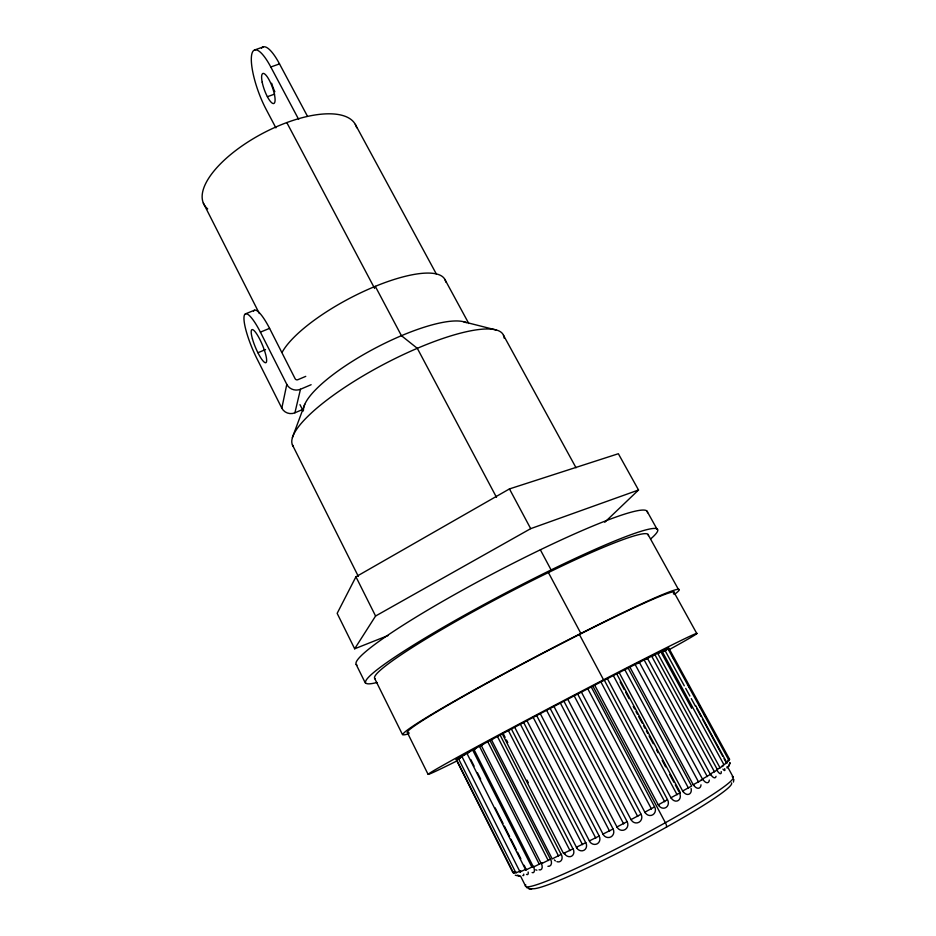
<?xml version="1.0" encoding="UTF-8"?>
<svg xmlns="http://www.w3.org/2000/svg" width="936" height="936" viewBox="0 0 936 936"><rect width="100%" height="100%" fill="white"/><g stroke="black" fill="none" stroke-linecap="round" stroke-linejoin="round"><path stroke-width="1.4" d="M733.882 779.501L733.426 782.075M727.073 768.035L726.874 767.11M526.301 869.053L520.042 871.966L520.942 871.229M533.146 866.479L525.775 870L526.523 869.368M281.818 408.143L286.802 384.368L260.395 332.128A34.925 7.137 67.2 0 0 244.074 316.438A34.925 7.137 67.2 0 0 256.581 357.926L281.818 408.143A9.816 9.196 12.5 0 0 294.91 412.799L302.784 409.43M722.276 765.683L726.933 762.863L695.74 705.732M730.197 762.992L728.992 765.543M294.91 412.799L300.479 389.247L311.126 384.719M682.683 790.978L691.645 786.053L628.115 667.988L619.176 672.61A114.859 1.825 -27.7 0 0 616.017 674.236L616.695 673.826L680.343 792.64L679.583 792.792M514.32 872.539L513.571 873.183L456.44 759.435L460.921 756.99M725.786 762.723L729.097 760.64L667.813 648.519L662.337 651.304A114.859 1.825 -27.7 0 0 661.588 651.631L665.145 649.666L659.014 652.802M292.406 437.498L304.75 404.329M728.594 759.541L729.565 759.283L727.857 760.465M716.555 770.152L717.538 769.872L710.237 774.037M520.556 870.995L516.286 872.68M604.75 522.276L638.527 490.008L618.357 453.726L509.453 488.92L355.937 576.798L337.159 613.361L354.674 648.788L388.358 635.427M572.926 848.905L563.928 853.211M728.84 766.537L729.764 762.676M354.674 648.788L375.582 616.017L530.689 528.653L638.527 490.008M602.971 834.105L613.057 828.968A5.979 5.698 59.7 0 1 611.208 836.749A5.979 5.698 59.7 0 1 603.404 834.9A5.967 5.604 57.6 0 1 603.1 834.292M680.343 792.652L670.983 797.718M602.866 833.847L540.283 713.642L550.181 708.435A114.859 1.825 -27.7 0 1 553.972 706.446L563.917 701.216A114.859 1.825 -27.7 0 1 567.742 699.227L577.664 694.021L640.926 813.981M589.364 840.914L599.157 836.035A5.967 5.546 58.2 0 1 597.437 843.687A5.967 5.546 58.2 0 1 589.774 841.721A5.955 5.382 57.7 0 1 589.505 841.101M515.97 873.019L458.254 758.218L464.069 755.095A114.859 1.825 -27.7 0 1 465.04 754.51L461.764 756.136L468.187 752.684A114.859 1.825 -27.7 0 1 469.615 751.865L466.888 753.211L473.932 749.432A114.859 1.825 -27.7 0 1 475.792 748.39L473.593 749.443L481.233 745.372A114.859 1.825 -27.7 0 1 483.514 744.12L481.806 744.939L490.008 740.575L550.333 859.014M658.722 652.872L660.804 651.69L691.645 708.295M514.367 871.907L512.846 872.457L456.265 759.775L459.728 758.148M654.849 654.58L717.502 769.86M466.853 753.211L525.775 869.989M729.565 759.272L668.866 648.227L667.321 649.116M461.74 756.136L520.065 871.989M576.377 847.244L585.69 842.728M563.554 853.573L502.281 733.859L511.407 729.015A114.859 1.825 -27.7 0 1 514.706 727.249L576.295 846.975M561.144 854.416L552.193 858.909L491.435 739.686L500.128 735.088A114.859 1.825 -27.7 0 1 503.135 733.461L505.124 737.357M542.4 862.98L541.944 863.448L550.45 859.248M567.742 699.227L630.864 819.351M628.103 668L627.062 668.596A114.859 1.825 -27.7 0 1 629.916 667.157L638.375 662.77L636.913 663.624A114.859 1.825 -27.7 0 1 639.405 662.384L647.349 658.277L645.395 659.389A114.859 1.825 -27.7 0 1 647.478 658.359L654.826 654.58L652.38 655.96A114.859 1.825 -27.7 0 1 654.042 655.153L660.781 651.713M667.824 648.519L663.718 650.777A114.859 1.825 -27.7 0 1 664.022 650.684L664.946 650.204M513.525 871.849L512.846 872.457M654.475 806.621L591.248 686.965L581.408 692.102A114.859 1.825 -27.7 0 0 577.652 694.056M534.082 866.362L533.157 867.181L541.066 863.284M591.072 687.082L604.328 680.191L667.38 799.438M589.27 840.645L526.956 720.697L536.679 715.572A114.859 1.825 -27.7 0 1 540.365 713.618M667.813 649.081L667.602 649.104M603.942 680.425A114.859 1.825 -27.7 0 1 607.37 678.67L616.684 673.815M716.473 769.766L723.083 765.976L722.124 766.21M702.48 779.033L709.933 774.657M693.248 784.707L701.731 780.016L700.631 780.308M616.941 826.956L627.12 821.644A5.979 5.745 63.7 0 1 625.225 829.507A5.979 5.745 63.7 0 1 617.397 827.728A5.979 5.721 59.5 0 1 617.058 827.155M631.075 819.597L641.066 814.226A5.979 5.663 66.8 0 1 639.23 822.112A5.979 5.663 66.8 0 1 631.484 820.357A5.967 5.721 63.7 0 1 631.098 819.796M644.881 812.167L654.638 806.844A5.967 5.487 67.2 0 1 652.93 814.706A5.967 5.487 67.2 0 1 645.372 812.916M658.289 804.831L667.555 799.66A5.955 5.195 66.5 0 1 666.069 807.44A5.955 5.195 66.5 0 1 658.792 805.557M458.734 758.687L459.447 758.3M666.806 649.642L665.999 650.075M666.783 649.408L665.554 650.064L666.982 649.42M658.417 653.024L657.797 653.363A114.859 1.825 -27.7 0 1 658.616 652.977M458.535 758.511L460.009 757.996M458.839 758.359L460.781 757.329A114.859 1.825 -27.7 0 1 460.851 757.224L456.475 759.424M665.087 650.567L664.443 650.906M664.888 650.415L664.209 650.777A114.859 1.825 -27.7 0 1 664.069 650.918L664.899 650.485M461.261 756.814L461.6 756.639A114.859 1.825 -27.7 0 1 462.115 756.3L461.354 756.697M527.202 720.591A114.859 1.825 -27.7 0 0 523.669 722.475L514.706 727.249M665.402 649.958L666.76 649.256M460.196 757.821L458.628 758.628M461.027 756.861L458.266 758.218M664.338 651.047L665.051 650.684M459.939 758.195L459.131 758.605M667.04 649.116L668.842 648.238M458.067 758.92L456.335 759.763M503.135 733.461L502.281 733.859M516.192 872.13L513.677 873.183M305.756 376.366L297.859 379.7A2.047 1.907 13.2 0 1 295.132 378.729L269.58 328.36A34.854 7.348 67.2 0 0 253.562 311.138M257.915 352.732L265.531 349.584M491.47 739.697L492.675 739.112A114.859 1.825 -27.7 0 0 490.008 740.575M260.395 332.128L269.58 328.36M245.431 313.876L254.463 310.225M725.856 763.168L726.933 762.863M267.392 96.712L274.611 94.103M275.898 127.869L265.976 109.044A40.681 10.694 70 0 1 251.48 56.078A40.681 10.694 70 0 1 270.796 67.006L279.513 63.905L307.406 116.146M254.686 49.947L263.273 46.929M519.609 876.201L515.28 875.23M528.922 888.896L531.695 889.2L526.746 887.667M463.683 321.773L495.881 329.94M536.878 870.234L535.696 869.778M519.258 875.92L517.678 875.078M647.15 511.384L657.259 529.577M648.005 534.456L678.623 589.762M673.978 592.242L696.817 633.567M503.428 335.17L576.038 467.766M672.446 656.393L673.838 658.932M688.381 685.538L689.762 688.077M698.759 704.551L700.14 707.066M704.27 714.636L705.65 717.152M714.613 733.543L715.993 736.07M664.771 650.029L684.31 685.819M685.702 688.381L689.89 696.056M691.283 698.607L695.471 706.282M696.864 708.833L701.052 716.508M702.445 719.059L722.674 756.136M724.078 758.687L725.47 761.249M662.044 651.199L723.973 764.782M657.669 653.246L720.077 767.906M651.667 656.148L714.507 771.861M444.857 279.408L468.784 323.505M727.412 766.479L733.379 777.512M647.478 658.359L710.073 773.826M355.317 124.418L436.398 274.096M644.12 659.88L707.312 776.599M639.393 662.384L702.328 778.81M635.099 664.408L698.584 782.051M629.916 667.157L693.096 784.485M624.78 669.638L688.463 788.135M619.176 672.61L682.531 790.756M620.147 681.946L624.277 689.668M625.657 692.242L629.097 698.677M633.239 706.387L634.608 708.962M635.989 711.535L637.369 714.11M638.75 716.683L642.19 723.118M643.57 725.681L644.951 728.255M646.32 730.829L647.7 733.403M649.081 735.977L653.211 743.699M656.662 750.122L658.031 752.696M662.173 760.418L665.613 766.853M669.743 774.563L673.885 782.285M675.265 784.859L678.705 791.294M613.302 675.5L677.091 794.746M509.453 488.92L530.689 528.653M540.365 549.83L551.129 569.977M607.37 678.67L670.796 797.495M548.426 572.586L580.882 633.45M579.419 634.538L603.544 679.805M600.877 681.888L664.7 801.754M270.796 67.006L298.654 119.375M496.501 497.32L417.327 348.344L401.45 335.708L375.289 286.334M594.699 685.199L658.113 804.609M592.897 686.135L665.391 822.732A4.797 1.392 60.6 0 1 666.21 827.284M587.738 688.697L651.491 809.055M286.814 122.593L374.634 288.44M581.408 692.102L644.717 811.933M574.131 695.776L637.72 816.473M563.928 701.216L626.991 821.398M560.325 703.006L623.657 823.902M553.972 706.446L616.824 826.71M550.181 708.435L612.94 828.711M546.577 710.237L609.593 831.156M536.679 715.572L599.063 835.766M533.169 717.327L595.776 838.13M523.669 722.475L585.608 842.447M520.357 724.148L582.496 844.658M511.407 729.015L572.855 848.624M508.377 730.56L570.001 850.637M506.458 739.943L507.78 742.54M527.026 780.121L528.349 782.718M500.128 735.088L561.027 854.17M497.449 736.445L558.511 855.96M487.761 741.721L548.227 860.535M481.233 745.372L540.949 863.05M479.466 746.284L539.311 864.291M203.311 203.03L259.319 313.49M299.976 404.656L303.205 411.044M473.932 749.432L533.029 866.245M472.692 750.064L531.917 867.181M470.796 759.552L474.084 766.081M477.383 772.61L480.671 779.126M495.156 807.838L503.065 823.493M504.375 826.102L509.64 836.538M510.962 839.147L516.227 849.595M517.549 852.205L520.837 858.721M524.125 865.25L525.447 867.859M520.463 875.932L525.681 886.275M292.418 444.892L358.348 576.412M355.937 576.798L375.582 616.017M407.207 732.303L428.091 774.365M374.564 678.249L402.55 734.725M356.16 664.466L365.356 683.069M303.475 410.249A93.694 24.605 -27.7 0 1 372.505 349.596A93.694 24.605 -27.7 0 1 466.327 322.686M293.319 446.39A118.93 29.402 -27.7 0 1 387.832 362.209A118.93 29.402 -27.7 0 1 504.141 338.095M282.169 352.24A92.933 27.624 -27.7 0 1 371.042 288.124A92.933 27.624 -27.7 0 1 445.782 282.052M207.687 208.915A85.597 35.439 -27.7 0 1 260.266 134.679A85.597 35.439 -27.7 0 1 356.663 127.717M274.856 91.763A15.947 4.282 70 0 1 271.651 83.257M261.518 48.262A40.611 10.893 70.1 0 1 279.513 63.905M300.479 389.247A10.261 9.547 13.1 0 1 286.802 384.368M357.002 665.133A164.408 16.626 -27.7 0 1 493.518 573.417A164.408 16.626 -27.7 0 1 647.466 512.764M377.032 682.473A164.911 14.449 -27.7 0 1 504.188 593.74A164.911 14.449 -27.7 0 1 650.567 538.996M679.431 792.862A5.932 4.809 65.6 0 1 678.389 800.432A5.932 4.809 65.6 0 1 671.51 798.42M585.807 842.657A5.944 5.277 58.4 0 1 584.181 850.18A5.944 5.277 58.4 0 1 576.763 848.074M573.066 848.812A5.92 4.926 59.1 0 1 571.709 856.136A5.92 4.926 59.1 0 1 564.619 853.819M561.261 854.357A5.885 4.481 59.8 0 1 561.471 860.161A5.885 4.481 59.8 0 1 556.908 861.646M555.422 860.874A5.885 4.481 59.8 0 1 554.334 859.891M550.59 859.178A5.85 3.955 60.4 0 1 547.934 866.303M541.219 863.214A5.803 3.37 61 0 1 539.031 869.813M533.309 866.408A5.756 2.749 61.5 0 1 532.116 872.598M663.109 651.608A114.859 1.825 -27.7 0 1 662.524 651.982M732.209 776.704A117.257 9.173 -27.7 0 1 633.415 839.99A117.257 9.173 -27.7 0 1 525.798 884.848M731.414 782.882A113.034 9.173 -27.7 0 1 642.81 840.025A113.034 9.173 -27.7 0 1 532.409 888.662M523.715 874.084A5.651 1.404 62.4 0 1 522.791 875.406M528.15 872.013A5.71 2.083 61.9 0 1 526.512 874.388M564.747 853.726A5.908 4.633 59.3 0 1 564.42 853.152M576.868 847.993A5.944 5.054 58.5 0 1 576.529 847.419M645.313 812.951A5.967 5.604 66.2 0 1 644.951 812.378M457.06 760.851A151.714 2.41 -27.7 0 1 470.925 749.9A151.714 2.41 -27.7 0 1 653.176 654.381A151.714 2.41 -27.7 0 1 668.561 649.993M408.915 732.502A150.684 6.997 -27.7 0 1 537.042 656.358A150.684 6.997 -27.7 0 1 673.405 593.81M409.044 733.602A155.938 7.242 -27.7 0 1 536.89 656.101A155.938 7.242 -27.7 0 1 674.341 594.477M375.277 678.869A154.499 13.525 -27.7 0 1 504.715 594.723A154.499 13.525 -27.7 0 1 648.355 535.626M658.71 805.615A5.944 5.382 66.4 0 1 658.347 805.054M671.381 798.513A5.92 5.066 65.8 0 1 671.03 797.94M691.107 788.475A5.897 4.341 64.9 0 1 688.978 794.219A5.897 4.341 64.9 0 1 683.257 791.634M683.116 791.762A5.897 4.645 65.1 0 1 682.765 791.189M700.994 784.801A5.862 3.802 64.2 0 1 698.361 788.264A5.862 3.802 64.2 0 1 693.845 785.339M693.681 785.491A5.85 4.153 64.5 0 1 693.33 784.918M709.289 780.074A5.827 3.194 63.6 0 1 707.019 782.707A5.827 3.194 63.6 0 1 703.076 779.63M702.901 779.805A5.815 3.592 63.9 0 1 702.562 779.243M716.052 776.307A5.78 2.551 63.1 0 1 710.822 774.598M710.646 774.809A5.768 2.983 63.4 0 1 710.307 774.247M721.223 771.592A5.721 1.884 62.6 0 1 717.538 771.205M724.698 768.655A5.674 1.193 62.2 0 1 722.943 769.123M262.197 82.216A15.982 4.2 70 0 0 273.827 103.498A15.982 4.2 70 0 0 269.041 79.747A15.982 4.2 70 0 0 262.197 82.216M252.439 338.879A17.948 3.674 67.2 0 0 265.824 362.712A17.948 3.674 67.2 0 0 258.488 336.866A17.948 3.674 67.2 0 0 252.439 338.879"/></g></svg>
